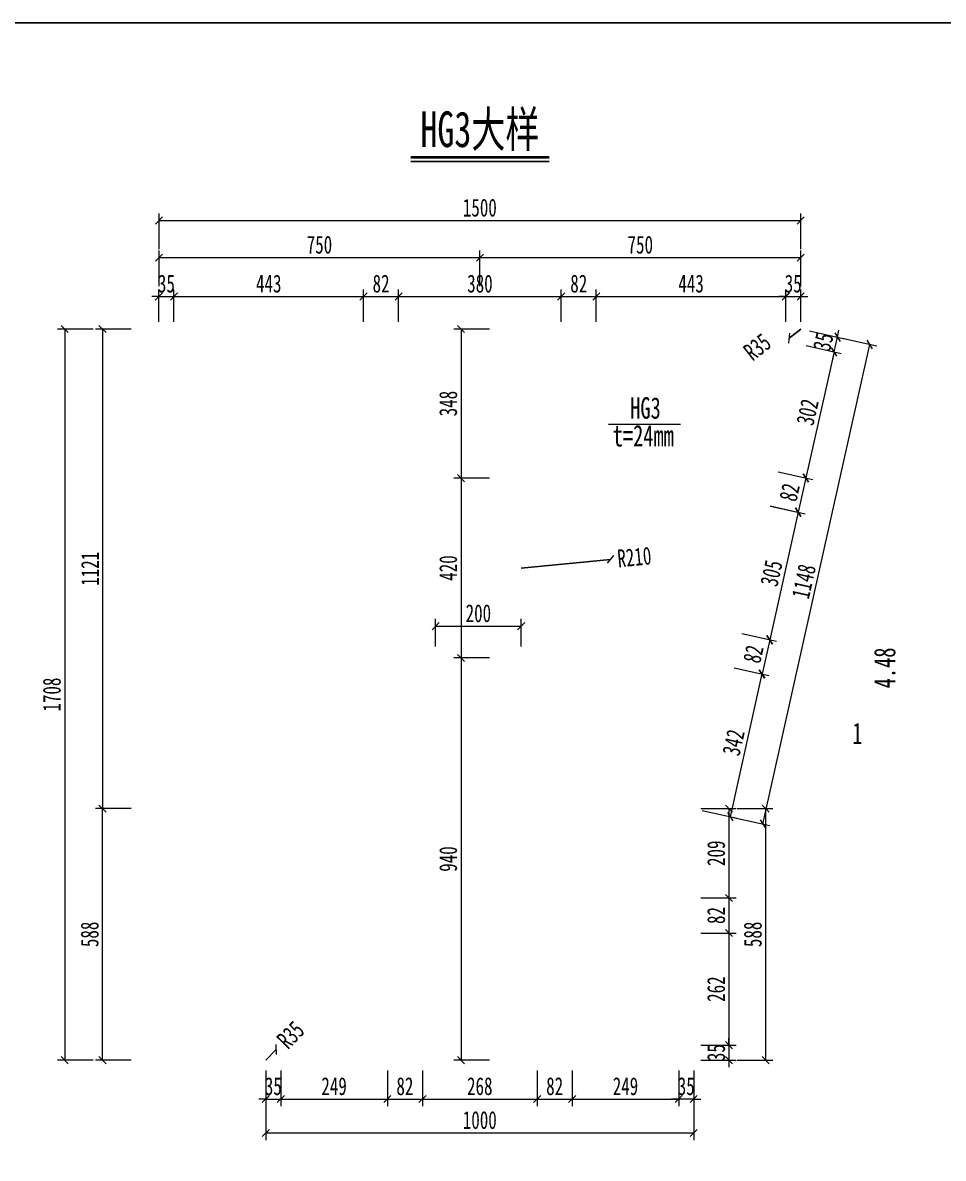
# Model space of a CAD drawing. Header units: millimetres. Extents: x -60009 to 63758, y -2164 to 95433.
# Drawn here: x 33703 to 35854, y 14854 to 17508 of the extents above; entities that cross this region are included whole.
import ezdxf
from ezdxf.enums import TextEntityAlignment as Align

# ---------------------------------------------------------------- set-up
doc = ezdxf.new("R2010")
doc.units = ezdxf.units.MM
doc.layers.get('Defpoints').update_dxf_attribs({"color": 8})
for name, color, linetype, lineweight in [('文字', 7, 'Continuous', 15), ('标注线及字体', 2, 'Continuous', 15), ('细实线', 4, 'Continuous', 15)]:
    doc.layers.add(name, color=color, linetype=linetype, lineweight=lineweight)
doc.styles.add('111', font='仿宋_GB2312.TTF', dxfattribs={"width": 0.7})
doc.styles.add('BM_Dim', font='仿宋_GB2312.TTF', dxfattribs={"width": 0.85})
doc.dimstyles.new('200', dxfattribs={"dimscale": 0, "dimtxt": 2.5, "dimasz": 1, "dimexe": 1, "dimexo": 1, "dimgap": 0.6, "dimtad": 1, "dimdec": 0, "dimdsep": 46, "dimtxsty": '111', "dimblk": 'OBLIQUE', "dimcen": 0, "dimclrd": 4, "dimclre": 4, "dimclrt": 4, "dimadec": 1, "dimazin": 2, "dimtfac": 1, "dimtdec": 0, "dimtix": 1, "dimtmove": 2, "dimatfit": 3, "dimfxl": 4, "dimfxlon": 1, "dimtolj": 1, "dimlwd": -1, "dimlwe": -1, "dimarcsym": 0})

# ---------------------------------------------------------------- blocks, each defined once
blk = doc.blocks.new('_Oblique')
at = {"color": 0, "linetype": 'ByBlock', "lineweight": -2}
blk.add_line((-0.5, -0.5), (0.5, 0.5), dxfattribs=at)
blk = doc.blocks.new('*D1644')
at = {"layer": 'Defpoints', "color": 0, "transparency": 16777216}
for p in [(35520.8, 17045.3), (34021.1, 16791.7), (35520.8, 16791.7)]:
    blk.add_point(p, dxfattribs=at)
at = {"layer": '细实线', "color": 4, "transparency": 16777216}
for p, q in [((34021.1, 16978.6), (34021.1, 17062)), ((35520.8, 16978.6), (35520.8, 17062)), ((34021.1, 17045.3), (35520.8, 17045.3))]:
    blk.add_line(p, q, dxfattribs=at)
at = {"layer": '细实线', "color": 4, "transparency": 16777216, "xscale": 16.66666666666666, "yscale": 16.66666666666666, "zscale": 16.66666666666666, "rotation": 180}
blk.add_blockref('_Oblique', (34021.1, 17045.3), dxfattribs=at)
at = {"layer": '细实线', "color": 4, "transparency": 16777216, "xscale": 16.66666666666666, "yscale": 16.66666666666666, "zscale": 16.66666666666666}
blk.add_blockref('_Oblique', (35520.8, 17045.3), dxfattribs=at)
at = {"layer": '细实线', "color": 4, "transparency": 16777216, "insert": (34770.9, 17075.1), "char_height": 41.67, "attachment_point": 5, "style": '111'}
blk.add_mtext('\\A1;1500', dxfattribs=at)
blk = doc.blocks.new('*D1645')
at = {"layer": 'Defpoints', "color": 0, "transparency": 16777216}
for p in [(34020.8, 16791.7), (33889.1, 15671.2), (34270.8, 15671.2)]:
    blk.add_point(p, dxfattribs=at)
at = {"layer": '细实线', "color": 4, "transparency": 16777216}
for p, q in [((33955.7, 16791.7), (33872.4, 16791.7)), ((33889.1, 16791.7), (33889.1, 15671.2)), ((33955.7, 15671.2), (33872.4, 15671.2))]:
    blk.add_line(p, q, dxfattribs=at)
at = {"layer": '细实线', "color": 4, "transparency": 16777216, "xscale": 16.66666666666666, "yscale": 16.66666666666666, "zscale": 16.66666666666666}
for p, rotation in [((33889.1, 16791.7), 90), ((33889.1, 15671.2), 270)]:
    blk.add_blockref('_Oblique', p, dxfattribs=dict(at, rotation=rotation))
at = {"layer": '细实线', "color": 4, "transparency": 16777216, "insert": (33859.7, 16231.5), "char_height": 41.67, "attachment_point": 5, "rotation": 90, "style": '111'}
blk.add_mtext('\\A1;1121', dxfattribs=at)
blk = doc.blocks.new('*D1646')
at = {"layer": 'Defpoints', "color": 0, "transparency": 16777216}
for p in [(34822, 16791.7), (34726.9, 16443.3), (34822, 16443.3)]:
    blk.add_point(p, dxfattribs=at)
at = {"layer": '细实线', "color": 4, "transparency": 16777216}
for p, q in [((34793.6, 16791.7), (34710.3, 16791.7)), ((34726.9, 16791.7), (34726.9, 16443.3)), ((34793.6, 16443.3), (34710.3, 16443.3))]:
    blk.add_line(p, q, dxfattribs=at)
at = {"layer": '细实线', "color": 4, "transparency": 16777216, "xscale": 16.66666666666666, "yscale": 16.66666666666666, "zscale": 16.66666666666666}
for p, rotation in [((34726.9, 16791.7), 90), ((34726.9, 16443.3), 270)]:
    blk.add_blockref('_Oblique', p, dxfattribs=dict(at, rotation=rotation))
at = {"layer": '细实线', "color": 4, "transparency": 16777216, "insert": (34697.1, 16617.5), "char_height": 41.67, "attachment_point": 5, "rotation": 90, "style": '111'}
blk.add_mtext('\\A1;348', dxfattribs=at)
blk = doc.blocks.new('*D1647')
at = {"layer": 'Defpoints', "color": 0, "transparency": 16777216}
for p in [(34822, 16443.3), (34726.9, 16023.3), (34822, 16023.3)]:
    blk.add_point(p, dxfattribs=at)
at = {"layer": '细实线', "color": 4, "transparency": 16777216}
for p, q in [((34793.6, 16443.3), (34710.3, 16443.3)), ((34726.9, 16443.3), (34726.9, 16023.3)), ((34793.6, 16023.3), (34710.3, 16023.3))]:
    blk.add_line(p, q, dxfattribs=at)
at = {"layer": '细实线', "color": 4, "transparency": 16777216, "xscale": 16.66666666666666, "yscale": 16.66666666666666, "zscale": 16.66666666666666}
for p, rotation in [((34726.9, 16443.3), 90), ((34726.9, 16023.3), 270)]:
    blk.add_blockref('_Oblique', p, dxfattribs=dict(at, rotation=rotation))
at = {"layer": '细实线', "color": 4, "transparency": 16777216, "insert": (34697.1, 16233.3), "char_height": 41.67, "attachment_point": 5, "rotation": 90, "style": '111'}
blk.add_mtext('\\A1;420', dxfattribs=at)
blk = doc.blocks.new('*D1648')
at = {"layer": 'Defpoints', "color": 0, "transparency": 16777216}
for p in [(34822, 16023.3), (34726.9, 15083.4), (34844.5, 15083.4)]:
    blk.add_point(p, dxfattribs=at)
at = {"layer": '细实线', "color": 4, "transparency": 16777216}
for p, q in [((34793.6, 16023.3), (34710.3, 16023.3)), ((34726.9, 16023.3), (34726.9, 15083.4)), ((34793.6, 15083.4), (34710.3, 15083.4))]:
    blk.add_line(p, q, dxfattribs=at)
at = {"layer": '细实线', "color": 4, "transparency": 16777216, "xscale": 16.66666666666666, "yscale": 16.66666666666666, "zscale": 16.66666666666666}
for p, rotation in [((34726.9, 16023.3), 90), ((34726.9, 15083.4), 270)]:
    blk.add_blockref('_Oblique', p, dxfattribs=dict(at, rotation=rotation))
at = {"layer": '细实线', "color": 4, "transparency": 16777216, "insert": (34697.1, 15553.3), "char_height": 41.67, "attachment_point": 5, "rotation": 90, "style": '111'}
blk.add_mtext('\\A1;940', dxfattribs=at)
blk = doc.blocks.new('*D1649')
at = {"layer": 'Defpoints', "color": 0, "transparency": 16777216}
for p in [(34771.1, 16958.7), (34021.1, 16791.7), (34771.1, 16491.7)]:
    blk.add_point(p, dxfattribs=at)
at = {"layer": '细实线', "color": 4, "transparency": 16777216}
for p, q in [((34021.1, 16892.1), (34021.1, 16975.4)), ((34021.1, 16958.7), (34771.1, 16958.7)), ((34771.1, 16892.1), (34771.1, 16975.4))]:
    blk.add_line(p, q, dxfattribs=at)
at = {"layer": '细实线', "color": 4, "transparency": 16777216, "xscale": 16.66666666666666, "yscale": 16.66666666666666, "zscale": 16.66666666666666, "rotation": 180}
blk.add_blockref('_Oblique', (34021.1, 16958.7), dxfattribs=at)
at = {"layer": '细实线', "color": 4, "transparency": 16777216, "xscale": 16.66666666666666, "yscale": 16.66666666666666, "zscale": 16.66666666666666}
blk.add_blockref('_Oblique', (34771.1, 16958.7), dxfattribs=at)
at = {"layer": '细实线', "color": 4, "transparency": 16777216, "insert": (34396.1, 16988.6), "char_height": 41.67, "attachment_point": 5, "style": '111'}
blk.add_mtext('\\A1;750', dxfattribs=at)
blk = doc.blocks.new('*D1650')
at = {"layer": 'Defpoints', "color": 0, "transparency": 16777216}
for p in [(35520.8, 16958.7), (35520.8, 16791.7), (34771.1, 16491.7)]:
    blk.add_point(p, dxfattribs=at)
at = {"layer": '细实线', "color": 4, "transparency": 16777216}
for p, q in [((34771.1, 16892.1), (34771.1, 16975.4)), ((34771.1, 16958.7), (35520.8, 16958.7)), ((35520.8, 16892.1), (35520.8, 16975.4))]:
    blk.add_line(p, q, dxfattribs=at)
at = {"layer": '细实线', "color": 4, "transparency": 16777216, "xscale": 16.66666666666666, "yscale": 16.66666666666666, "zscale": 16.66666666666666, "rotation": 180}
blk.add_blockref('_Oblique', (34771.1, 16958.7), dxfattribs=at)
at = {"layer": '细实线', "color": 4, "transparency": 16777216, "xscale": 16.66666666666666, "yscale": 16.66666666666666, "zscale": 16.66666666666666}
blk.add_blockref('_Oblique', (35520.8, 16958.7), dxfattribs=at)
at = {"layer": '细实线', "color": 4, "transparency": 16777216, "insert": (35145.9, 16988.6), "char_height": 41.67, "attachment_point": 5, "style": '111'}
blk.add_mtext('\\A1;750', dxfattribs=at)
blk = doc.blocks.new('*D1651')
at = {"layer": 'Defpoints', "color": 0, "transparency": 16777216}
for p in [(34270.8, 15083.4), (35270.8, 15083.4), (35270.8, 14913.4)]:
    blk.add_point(p, dxfattribs=at)
at = {"layer": '细实线', "color": 4, "transparency": 16777216}
for p, q in [((34270.8, 14980.1), (34270.8, 14896.7)), ((35270.8, 14980.1), (35270.8, 14896.7)), ((34270.8, 14913.4), (35270.8, 14913.4))]:
    blk.add_line(p, q, dxfattribs=at)
at = {"layer": '细实线', "color": 4, "transparency": 16777216, "xscale": 16.66666666666666, "yscale": 16.66666666666666, "zscale": 16.66666666666666, "rotation": 180}
blk.add_blockref('_Oblique', (34270.8, 14913.4), dxfattribs=at)
at = {"layer": '细实线', "color": 4, "transparency": 16777216, "xscale": 16.66666666666666, "yscale": 16.66666666666666, "zscale": 16.66666666666666}
blk.add_blockref('_Oblique', (35270.8, 14913.4), dxfattribs=at)
at = {"layer": '细实线', "color": 4, "transparency": 16777216, "insert": (34770.8, 14943.2), "char_height": 41.67, "attachment_point": 5, "style": '111'}
blk.add_mtext('\\A1;1000', dxfattribs=at)
blk = doc.blocks.new('*D1652')
at = {"layer": 'Defpoints', "color": 0, "transparency": 16777216}
for p in [(34867.5, 16097.6), (34667.5, 16033.3), (34867.5, 16033.3)]:
    blk.add_point(p, dxfattribs=at)
at = {"layer": '细实线', "color": 4, "transparency": 16777216}
for p, q in [((34667.5, 16049.9), (34667.5, 16114.2)), ((34867.5, 16049.9), (34867.5, 16114.2)), ((34667.5, 16097.6), (34867.5, 16097.6))]:
    blk.add_line(p, q, dxfattribs=at)
at = {"layer": '细实线', "color": 4, "transparency": 16777216, "xscale": 16.66666666666666, "yscale": 16.66666666666666, "zscale": 16.66666666666666, "rotation": 180}
blk.add_blockref('_Oblique', (34667.5, 16097.6), dxfattribs=at)
at = {"layer": '细实线', "color": 4, "transparency": 16777216, "xscale": 16.66666666666666, "yscale": 16.66666666666666, "zscale": 16.66666666666666}
blk.add_blockref('_Oblique', (34867.5, 16097.6), dxfattribs=at)
at = {"layer": '细实线', "color": 4, "transparency": 16777216, "insert": (34767.5, 16127.4), "char_height": 41.67, "attachment_point": 5, "style": '111'}
blk.add_mtext('\\A1;200', dxfattribs=at)
blk = doc.blocks.new('*D1653')
at = {"layer": 'Defpoints', "color": 0, "transparency": 16777216}
for p in [(34295.3, 15108.3), (34270.8, 15083.4)]:
    blk.add_point(p, dxfattribs=at)
at = {"layer": '细实线', "color": 4, "transparency": 16777216}
for p, q in [((34295.3, 15108.3), (34270.8, 15083.4)), ((34270.8, 15083.4), (34295.3, 15108.3))]:
    blk.add_line(p, q, dxfattribs=at)
at = {"layer": '细实线', "color": 4, "transparency": 16777216, "xscale": 16.66666666666666, "yscale": 16.66666666666666, "zscale": 16.66666666666666, "rotation": 45.42140549831426}
blk.add_blockref('_Oblique', (34295.3, 15108.3), dxfattribs=at)
at = {"layer": '细实线', "color": 4, "transparency": 16777216, "insert": (34328.8, 15142.3), "char_height": 41.67, "attachment_point": 5, "rotation": 45.4214, "style": '111'}
blk.add_mtext('\\A1;R35', dxfattribs=at)
blk = doc.blocks.new('*D1654')
at = {"layer": 'Defpoints', "color": 0, "transparency": 16777216}
for p in [(35493.6, 16770.1), (35521.1, 16791.7)]:
    blk.add_point(p, dxfattribs=at)
at = {"layer": '细实线', "color": 4, "transparency": 16777216}
for p, q in [((35493.6, 16770.1), (35521.1, 16791.7)), ((35521.1, 16791.7), (35493.6, 16770.1))]:
    blk.add_line(p, q, dxfattribs=at)
at = {"layer": '细实线', "color": 4, "transparency": 16777216, "xscale": 16.66666666666666, "yscale": 16.66666666666666, "zscale": 16.66666666666666, "rotation": 218.1573476169529}
blk.add_blockref('_Oblique', (35493.6, 16770.1), dxfattribs=at)
at = {"layer": '细实线', "color": 4, "transparency": 16777216, "insert": (35419.4, 16749.8), "char_height": 41.67, "attachment_point": 5, "rotation": 38.1573, "style": '111'}
blk.add_mtext('\\A1;R35', dxfattribs=at)
blk = doc.blocks.new('*D1655')
at = {"layer": 'Defpoints', "color": 0, "transparency": 16777216}
for p in [(35076.5, 16253.4), (34867.5, 16233.3)]:
    blk.add_point(p, dxfattribs=at)
at = {"layer": '细实线', "color": 4, "transparency": 16777216}
for p, q in [((35076.5, 16253.4), (34867.5, 16233.3)), ((34867.5, 16233.3), (35076.5, 16253.4))]:
    blk.add_line(p, q, dxfattribs=at)
at = {"layer": '细实线', "color": 4, "transparency": 16777216, "xscale": 16.66666666666666, "yscale": 16.66666666666666, "zscale": 16.66666666666666, "rotation": 5.507261274910653}
blk.add_blockref('_Oblique', (35076.5, 16253.4), dxfattribs=at)
at = {"layer": '细实线', "color": 4, "transparency": 16777216, "insert": (35132.1, 16258.8), "char_height": 41.67, "attachment_point": 5, "rotation": 5.5073, "style": '111'}
blk.add_mtext('\\A1;R210', dxfattribs=at)
blk = doc.blocks.new('*D1656')
at = {"layer": 'Defpoints', "color": 0}
for p in [(34056.1, 16867.9), (34020.8, 16791.7), (34056.1, 16791.7)]:
    blk.add_point(p, dxfattribs=at)
at = {"layer": '细实线', "color": 4}
for p, q in [((34020.8, 16808.4), (34020.8, 16884.5)), ((34056.1, 16808.4), (34056.1, 16884.5)), ((34020.8, 16867.9), (34004.1, 16867.9)), ((34020.8, 16867.9), (34056.1, 16867.9)), ((34056.1, 16867.9), (34072.7, 16867.9))]:
    blk.add_line(p, q, dxfattribs=at)
at = {"layer": '细实线', "color": 4, "xscale": 16.66666666666666, "yscale": 16.66666666666666, "zscale": 16.66666666666666}
blk.add_blockref('_Oblique', (34020.8, 16867.9), dxfattribs=at)
at = {"layer": '细实线', "color": 4, "xscale": 16.66666666666666, "yscale": 16.66666666666666, "zscale": 16.66666666666666, "rotation": 180}
blk.add_blockref('_Oblique', (34056.1, 16867.9), dxfattribs=at)
at = {"layer": '细实线', "color": 4, "insert": (34038.4, 16897.7), "char_height": 41.67, "attachment_point": 5, "style": '111'}
blk.add_mtext('\\A1;35', dxfattribs=at)
blk = doc.blocks.new('*D1657')
at = {"layer": 'Defpoints', "color": 0}
for p in [(34499.1, 16867.9), (34056.1, 16791.7), (34499.1, 16791.7)]:
    blk.add_point(p, dxfattribs=at)
at = {"layer": '细实线', "color": 4}
for p, q in [((34056.1, 16808.4), (34056.1, 16884.5)), ((34499.1, 16808.4), (34499.1, 16884.5)), ((34056.1, 16867.9), (34499.1, 16867.9))]:
    blk.add_line(p, q, dxfattribs=at)
at = {"layer": '细实线', "color": 4, "xscale": 16.66666666666666, "yscale": 16.66666666666666, "zscale": 16.66666666666666, "rotation": 180}
blk.add_blockref('_Oblique', (34056.1, 16867.9), dxfattribs=at)
at = {"layer": '细实线', "color": 4, "xscale": 16.66666666666666, "yscale": 16.66666666666666, "zscale": 16.66666666666666}
blk.add_blockref('_Oblique', (34499.1, 16867.9), dxfattribs=at)
at = {"layer": '细实线', "color": 4, "insert": (34277.6, 16897.7), "char_height": 41.67, "attachment_point": 5, "style": '111'}
blk.add_mtext('\\A1;443', dxfattribs=at)
blk = doc.blocks.new('*D1658')
at = {"layer": 'Defpoints', "color": 0}
for p in [(34581.1, 16867.9), (34499.1, 16791.7), (34581.1, 16791.7)]:
    blk.add_point(p, dxfattribs=at)
at = {"layer": '细实线', "color": 4}
for p, q in [((34499.1, 16808.4), (34499.1, 16884.5)), ((34581.1, 16808.4), (34581.1, 16884.5)), ((34499.1, 16867.9), (34581.1, 16867.9))]:
    blk.add_line(p, q, dxfattribs=at)
at = {"layer": '细实线', "color": 4, "xscale": 16.66666666666666, "yscale": 16.66666666666666, "zscale": 16.66666666666666, "rotation": 180}
blk.add_blockref('_Oblique', (34499.1, 16867.9), dxfattribs=at)
at = {"layer": '细实线', "color": 4, "xscale": 16.66666666666666, "yscale": 16.66666666666666, "zscale": 16.66666666666666}
blk.add_blockref('_Oblique', (34581.1, 16867.9), dxfattribs=at)
at = {"layer": '细实线', "color": 4, "insert": (34540.1, 16897.7), "char_height": 41.67, "attachment_point": 5, "style": '111'}
blk.add_mtext('\\A1;82', dxfattribs=at)
blk = doc.blocks.new('*D1659')
at = {"layer": 'Defpoints', "color": 0}
for p in [(34961.1, 16867.9), (34581.1, 16791.7), (34961.1, 16791.7)]:
    blk.add_point(p, dxfattribs=at)
at = {"layer": '细实线', "color": 4}
for p, q in [((34581.1, 16808.4), (34581.1, 16884.5)), ((34961.1, 16808.4), (34961.1, 16884.5)), ((34581.1, 16867.9), (34961.1, 16867.9))]:
    blk.add_line(p, q, dxfattribs=at)
at = {"layer": '细实线', "color": 4, "xscale": 16.66666666666666, "yscale": 16.66666666666666, "zscale": 16.66666666666666, "rotation": 180}
blk.add_blockref('_Oblique', (34581.1, 16867.9), dxfattribs=at)
at = {"layer": '细实线', "color": 4, "xscale": 16.66666666666666, "yscale": 16.66666666666666, "zscale": 16.66666666666666}
blk.add_blockref('_Oblique', (34961.1, 16867.9), dxfattribs=at)
at = {"layer": '细实线', "color": 4, "insert": (34771.1, 16897.7), "char_height": 41.67, "attachment_point": 5, "style": '111'}
blk.add_mtext('\\A1;380', dxfattribs=at)
blk = doc.blocks.new('*D1660')
at = {"layer": 'Defpoints', "color": 0}
for p in [(35043.1, 16867.9), (34961.1, 16791.7), (35043.1, 16791.7)]:
    blk.add_point(p, dxfattribs=at)
at = {"layer": '细实线', "color": 4}
for p, q in [((34961.1, 16808.4), (34961.1, 16884.5)), ((35043.1, 16808.4), (35043.1, 16884.5)), ((34961.1, 16867.9), (35043.1, 16867.9))]:
    blk.add_line(p, q, dxfattribs=at)
at = {"layer": '细实线', "color": 4, "xscale": 16.66666666666666, "yscale": 16.66666666666666, "zscale": 16.66666666666666, "rotation": 180}
blk.add_blockref('_Oblique', (34961.1, 16867.9), dxfattribs=at)
at = {"layer": '细实线', "color": 4, "xscale": 16.66666666666666, "yscale": 16.66666666666666, "zscale": 16.66666666666666}
blk.add_blockref('_Oblique', (35043.1, 16867.9), dxfattribs=at)
at = {"layer": '细实线', "color": 4, "insert": (35002.1, 16897.7), "char_height": 41.67, "attachment_point": 5, "style": '111'}
blk.add_mtext('\\A1;82', dxfattribs=at)
blk = doc.blocks.new('*D1661')
at = {"layer": 'Defpoints', "color": 0}
for p in [(35486.1, 16867.9), (35043.1, 16791.7), (35486.1, 16791.7)]:
    blk.add_point(p, dxfattribs=at)
at = {"layer": '细实线', "color": 4}
for p, q in [((35043.1, 16808.4), (35043.1, 16884.5)), ((35486.1, 16808.4), (35486.1, 16884.5)), ((35043.1, 16867.9), (35486.1, 16867.9))]:
    blk.add_line(p, q, dxfattribs=at)
at = {"layer": '细实线', "color": 4, "xscale": 16.66666666666666, "yscale": 16.66666666666666, "zscale": 16.66666666666666, "rotation": 180}
blk.add_blockref('_Oblique', (35043.1, 16867.9), dxfattribs=at)
at = {"layer": '细实线', "color": 4, "xscale": 16.66666666666666, "yscale": 16.66666666666666, "zscale": 16.66666666666666}
blk.add_blockref('_Oblique', (35486.1, 16867.9), dxfattribs=at)
at = {"layer": '细实线', "color": 4, "insert": (35264.6, 16897.7), "char_height": 41.67, "attachment_point": 5, "style": '111'}
blk.add_mtext('\\A1;443', dxfattribs=at)
blk = doc.blocks.new('*D1662')
at = {"layer": 'Defpoints', "color": 0, "transparency": 16777216}
for p in [(35520.8, 16867.9), (35485.8, 16791.7), (35520.8, 16791.7)]:
    blk.add_point(p, dxfattribs=at)
at = {"layer": '细实线', "color": 4, "transparency": 16777216}
for p, q in [((35485.8, 16808.4), (35485.8, 16884.5)), ((35520.8, 16808.4), (35520.8, 16884.5)), ((35485.8, 16867.9), (35469.1, 16867.9)), ((35485.8, 16867.9), (35520.8, 16867.9)), ((35520.8, 16867.9), (35537.4, 16867.9))]:
    blk.add_line(p, q, dxfattribs=at)
at = {"layer": '细实线', "color": 4, "transparency": 16777216, "xscale": 16.66666666666666, "yscale": 16.66666666666666, "zscale": 16.66666666666666}
blk.add_blockref('_Oblique', (35485.8, 16867.9), dxfattribs=at)
at = {"layer": '细实线', "color": 4, "transparency": 16777216, "xscale": 16.66666666666666, "yscale": 16.66666666666666, "zscale": 16.66666666666666, "rotation": 180}
blk.add_blockref('_Oblique', (35520.8, 16867.9), dxfattribs=at)
at = {"layer": '细实线', "color": 4, "transparency": 16777216, "insert": (35503.3, 16897.7), "char_height": 41.67, "attachment_point": 5, "style": '111'}
blk.add_mtext('\\A1;35', dxfattribs=at)
blk = doc.blocks.new('*D1663')
at = {"layer": 'Defpoints', "color": 0, "transparency": 16777216}
for p in [(34270.8, 15083.4), (34305.8, 15083.4), (34305.8, 14992.5)]:
    blk.add_point(p, dxfattribs=at)
at = {"layer": '细实线', "color": 4, "transparency": 16777216}
for p, q in [((34270.8, 15059.1), (34270.8, 14975.8)), ((34305.8, 15059.1), (34305.8, 14975.8)), ((34270.8, 14992.5), (34254.1, 14992.5)), ((34270.8, 14992.5), (34305.8, 14992.5)), ((34305.8, 14992.5), (34322.4, 14992.5))]:
    blk.add_line(p, q, dxfattribs=at)
at = {"layer": '细实线', "color": 4, "transparency": 16777216, "xscale": 16.66666666666666, "yscale": 16.66666666666666, "zscale": 16.66666666666666}
blk.add_blockref('_Oblique', (34270.8, 14992.5), dxfattribs=at)
at = {"layer": '细实线', "color": 4, "transparency": 16777216, "xscale": 16.66666666666666, "yscale": 16.66666666666666, "zscale": 16.66666666666666, "rotation": 180}
blk.add_blockref('_Oblique', (34305.8, 14992.5), dxfattribs=at)
at = {"layer": '细实线', "color": 4, "transparency": 16777216, "insert": (34288.3, 15022.3), "char_height": 41.67, "attachment_point": 5, "style": '111'}
blk.add_mtext('\\A1;35', dxfattribs=at)
blk = doc.blocks.new('*D1664')
at = {"layer": 'Defpoints', "color": 0, "transparency": 16777216}
for p in [(34305.8, 15083.4), (34554.8, 15083.4), (34554.8, 14992.5)]:
    blk.add_point(p, dxfattribs=at)
at = {"layer": '细实线', "color": 4, "transparency": 16777216}
for p, q in [((34305.8, 15059.1), (34305.8, 14975.8)), ((34554.8, 15059.1), (34554.8, 14975.8)), ((34305.8, 14992.5), (34554.8, 14992.5))]:
    blk.add_line(p, q, dxfattribs=at)
at = {"layer": '细实线', "color": 4, "transparency": 16777216, "xscale": 16.66666666666666, "yscale": 16.66666666666666, "zscale": 16.66666666666666, "rotation": 180}
blk.add_blockref('_Oblique', (34305.8, 14992.5), dxfattribs=at)
at = {"layer": '细实线', "color": 4, "transparency": 16777216, "xscale": 16.66666666666666, "yscale": 16.66666666666666, "zscale": 16.66666666666666}
blk.add_blockref('_Oblique', (34554.8, 14992.5), dxfattribs=at)
at = {"layer": '细实线', "color": 4, "transparency": 16777216, "insert": (34430.3, 15022.3), "char_height": 41.67, "attachment_point": 5, "style": '111'}
blk.add_mtext('\\A1;249', dxfattribs=at)
blk = doc.blocks.new('*D1665')
at = {"layer": 'Defpoints', "color": 0, "transparency": 16777216}
for p in [(34554.8, 15083.4), (34636.8, 15083.4), (34636.8, 14992.5)]:
    blk.add_point(p, dxfattribs=at)
at = {"layer": '细实线', "color": 4, "transparency": 16777216}
for p, q in [((34554.8, 15059.1), (34554.8, 14975.8)), ((34636.8, 15059.1), (34636.8, 14975.8)), ((34554.8, 14992.5), (34636.8, 14992.5))]:
    blk.add_line(p, q, dxfattribs=at)
at = {"layer": '细实线', "color": 4, "transparency": 16777216, "xscale": 16.66666666666666, "yscale": 16.66666666666666, "zscale": 16.66666666666666, "rotation": 180}
blk.add_blockref('_Oblique', (34554.8, 14992.5), dxfattribs=at)
at = {"layer": '细实线', "color": 4, "transparency": 16777216, "xscale": 16.66666666666666, "yscale": 16.66666666666666, "zscale": 16.66666666666666}
blk.add_blockref('_Oblique', (34636.8, 14992.5), dxfattribs=at)
at = {"layer": '细实线', "color": 4, "transparency": 16777216, "insert": (34595.8, 15022.3), "char_height": 41.67, "attachment_point": 5, "style": '111'}
blk.add_mtext('\\A1;82', dxfattribs=at)
blk = doc.blocks.new('*D1666')
at = {"layer": 'Defpoints', "color": 0, "transparency": 16777216}
for p in [(34904.8, 15083.4), (34986.8, 15083.4), (34986.8, 14992.5)]:
    blk.add_point(p, dxfattribs=at)
at = {"layer": '细实线', "color": 4, "transparency": 16777216}
for p, q in [((34904.8, 15059.1), (34904.8, 14975.8)), ((34986.8, 15059.1), (34986.8, 14975.8)), ((34904.8, 14992.5), (34986.8, 14992.5))]:
    blk.add_line(p, q, dxfattribs=at)
at = {"layer": '细实线', "color": 4, "transparency": 16777216, "xscale": 16.66666666666666, "yscale": 16.66666666666666, "zscale": 16.66666666666666, "rotation": 180}
blk.add_blockref('_Oblique', (34904.8, 14992.5), dxfattribs=at)
at = {"layer": '细实线', "color": 4, "transparency": 16777216, "xscale": 16.66666666666666, "yscale": 16.66666666666666, "zscale": 16.66666666666666}
blk.add_blockref('_Oblique', (34986.8, 14992.5), dxfattribs=at)
at = {"layer": '细实线', "color": 4, "transparency": 16777216, "insert": (34945.8, 15022.3), "char_height": 41.67, "attachment_point": 5, "style": '111'}
blk.add_mtext('\\A1;82', dxfattribs=at)
blk = doc.blocks.new('*D1667')
at = {"layer": 'Defpoints', "color": 0, "transparency": 16777216}
for p in [(34636.8, 15083.4), (34904.8, 15083.4), (34904.8, 14992.5)]:
    blk.add_point(p, dxfattribs=at)
at = {"layer": '细实线', "color": 4, "transparency": 16777216}
for p, q in [((34636.8, 15059.1), (34636.8, 14975.8)), ((34904.8, 15059.1), (34904.8, 14975.8)), ((34636.8, 14992.5), (34904.8, 14992.5))]:
    blk.add_line(p, q, dxfattribs=at)
at = {"layer": '细实线', "color": 4, "transparency": 16777216, "xscale": 16.66666666666666, "yscale": 16.66666666666666, "zscale": 16.66666666666666, "rotation": 180}
blk.add_blockref('_Oblique', (34636.8, 14992.5), dxfattribs=at)
at = {"layer": '细实线', "color": 4, "transparency": 16777216, "xscale": 16.66666666666666, "yscale": 16.66666666666666, "zscale": 16.66666666666666}
blk.add_blockref('_Oblique', (34904.8, 14992.5), dxfattribs=at)
at = {"layer": '细实线', "color": 4, "transparency": 16777216, "insert": (34770.8, 15022.3), "char_height": 41.67, "attachment_point": 5, "style": '111'}
blk.add_mtext('\\A1;268', dxfattribs=at)
blk = doc.blocks.new('*D1668')
at = {"layer": 'Defpoints', "color": 0, "transparency": 16777216}
for p in [(34986.8, 15083.4), (35235.8, 15083.4), (35235.8, 14992.5)]:
    blk.add_point(p, dxfattribs=at)
at = {"layer": '细实线', "color": 4, "transparency": 16777216}
for p, q in [((34986.8, 15059.1), (34986.8, 14975.8)), ((35235.8, 15059.1), (35235.8, 14975.8)), ((34986.8, 14992.5), (35235.8, 14992.5))]:
    blk.add_line(p, q, dxfattribs=at)
at = {"layer": '细实线', "color": 4, "transparency": 16777216, "xscale": 16.66666666666666, "yscale": 16.66666666666666, "zscale": 16.66666666666666, "rotation": 180}
blk.add_blockref('_Oblique', (34986.8, 14992.5), dxfattribs=at)
at = {"layer": '细实线', "color": 4, "transparency": 16777216, "xscale": 16.66666666666666, "yscale": 16.66666666666666, "zscale": 16.66666666666666}
blk.add_blockref('_Oblique', (35235.8, 14992.5), dxfattribs=at)
at = {"layer": '细实线', "color": 4, "transparency": 16777216, "insert": (35111.3, 15022.3), "char_height": 41.67, "attachment_point": 5, "style": '111'}
blk.add_mtext('\\A1;249', dxfattribs=at)
blk = doc.blocks.new('*D1669')
at = {"layer": 'Defpoints', "color": 0, "transparency": 16777216}
for p in [(35235.8, 15083.4), (35270.8, 15083.4), (35235.8, 14992.5)]:
    blk.add_point(p, dxfattribs=at)
at = {"layer": '细实线', "color": 4, "transparency": 16777216}
for p, q in [((35235.8, 15059.1), (35235.8, 14975.8)), ((35270.8, 15059.1), (35270.8, 14975.8)), ((35235.8, 14992.5), (35219.1, 14992.5)), ((35270.8, 14992.5), (35235.8, 14992.5)), ((35270.8, 14992.5), (35287.4, 14992.5))]:
    blk.add_line(p, q, dxfattribs=at)
at = {"layer": '细实线', "color": 4, "transparency": 16777216, "xscale": 16.66666666666666, "yscale": 16.66666666666666, "zscale": 16.66666666666666}
blk.add_blockref('_Oblique', (35235.8, 14992.5), dxfattribs=at)
at = {"layer": '细实线', "color": 4, "transparency": 16777216, "xscale": 16.66666666666666, "yscale": 16.66666666666666, "zscale": 16.66666666666666, "rotation": 180}
blk.add_blockref('_Oblique', (35270.8, 14992.5), dxfattribs=at)
at = {"layer": '细实线', "color": 4, "transparency": 16777216, "insert": (35253.3, 15022.3), "char_height": 41.67, "attachment_point": 5, "style": '111'}
blk.add_mtext('\\A1;35', dxfattribs=at)
blk = doc.blocks.new('*D1670')
at = {"layer": 'Defpoints', "color": 0, "transparency": 16777216}
for p in [(33889.1, 15671.2), (34270.8, 15671.2), (34270.8, 15083.4)]:
    blk.add_point(p, dxfattribs=at)
at = {"layer": '细实线', "color": 4, "transparency": 16777216}
for p, q in [((33955.7, 15671.2), (33872.4, 15671.2)), ((33889.1, 15083.4), (33889.1, 15671.2)), ((33955.7, 15083.4), (33872.4, 15083.4))]:
    blk.add_line(p, q, dxfattribs=at)
at = {"layer": '细实线', "color": 4, "transparency": 16777216, "xscale": 16.66666666666666, "yscale": 16.66666666666666, "zscale": 16.66666666666666}
for p, rotation in [((33889.1, 15671.2), 90), ((33889.1, 15083.4), 270)]:
    blk.add_blockref('_Oblique', p, dxfattribs=dict(at, rotation=rotation))
at = {"layer": '细实线', "color": 4, "transparency": 16777216, "insert": (33859.2, 15377.3), "char_height": 41.67, "attachment_point": 5, "rotation": 90, "style": '111'}
blk.add_mtext('\\A1;588', dxfattribs=at)
blk = doc.blocks.new('*D1671')
at = {"layer": 'Defpoints', "color": 0, "transparency": 16777216}
for p in [(34021.1, 16791.7), (33800.7, 15083.4), (34270.8, 15083.4)]:
    blk.add_point(p, dxfattribs=at)
at = {"layer": '细实线', "color": 4, "transparency": 16777216}
for p, q in [((33867.3, 16791.7), (33784, 16791.7)), ((33800.7, 16791.7), (33800.7, 15083.4)), ((33867.3, 15083.4), (33784, 15083.4))]:
    blk.add_line(p, q, dxfattribs=at)
at = {"layer": '细实线', "color": 4, "transparency": 16777216, "xscale": 16.66666666666666, "yscale": 16.66666666666666, "zscale": 16.66666666666666}
for p, rotation in [((33800.7, 16791.7), 90), ((33800.7, 15083.4), 270)]:
    blk.add_blockref('_Oblique', p, dxfattribs=dict(at, rotation=rotation))
at = {"layer": '细实线', "color": 4, "transparency": 16777216, "insert": (33770.8, 15937.6), "char_height": 41.67, "attachment_point": 5, "rotation": 90, "style": '111'}
blk.add_mtext('\\A1;1708', dxfattribs=at)
blk = doc.blocks.new('*D1672')
at = {"layer": 'Defpoints', "color": 0, "transparency": 16777216}
for p in [(35513.4, 16757.6), (35447.4, 16462.8), (35532.9, 16443.7)]:
    blk.add_point(p, dxfattribs=at)
at = {"layer": '细实线', "color": 4, "transparency": 16777216}
for p, q in [((35533.9, 16753), (35615.2, 16734.8)), ((35599, 16738.4), (35532.9, 16443.7)), ((35467.9, 16458.2), (35549.2, 16440))]:
    blk.add_line(p, q, dxfattribs=at)
at = {"layer": '细实线', "color": 4, "transparency": 16777216, "xscale": 16.66666666666666, "yscale": 16.66666666666666, "zscale": 16.66666666666666}
for p, rotation in [((35599, 16738.4), 77.37194246128752), ((35532.9, 16443.7), 257.3719424612875)]:
    blk.add_blockref('_Oblique', p, dxfattribs=dict(at, rotation=rotation))
at = {"layer": '细实线', "color": 4, "transparency": 16777216, "insert": (35536.8, 16597.6), "char_height": 41.67, "attachment_point": 5, "rotation": 77.3719, "style": '111'}
blk.add_mtext('\\A1;302', dxfattribs=at)
blk = doc.blocks.new('*D1673')
at = {"layer": 'Defpoints', "color": 0, "transparency": 16777216}
for p in [(35521.1, 16791.7), (35606.6, 16772.6), (35513.4, 16757.6)]:
    blk.add_point(p, dxfattribs=at)
at = {"layer": '细实线', "color": 4, "transparency": 16777216}
for p, q in [((35541.5, 16787.2), (35622.8, 16769)), ((35598.9, 16738.5), (35606.6, 16772.6)), ((35606.6, 16772.6), (35610.2, 16788.9)), ((35533.9, 16753), (35615.2, 16734.8)), ((35598.9, 16738.5), (35595.3, 16722.2))]:
    blk.add_line(p, q, dxfattribs=at)
at = {"layer": '细实线', "color": 4, "transparency": 16777216, "xscale": 16.66666666666666, "yscale": 16.66666666666666, "zscale": 16.66666666666666}
for p, rotation in [((35606.6, 16772.6), 257.3840485689758), ((35598.9, 16738.5), 77.38404856897579)]:
    blk.add_blockref('_Oblique', p, dxfattribs=dict(at, rotation=rotation))
at = {"layer": '细实线', "color": 4, "transparency": 16777216, "insert": (35573.6, 16762.1), "char_height": 41.67, "attachment_point": 5, "rotation": 77.384, "style": '111'}
blk.add_mtext('\\A1;35', dxfattribs=at)
blk = doc.blocks.new('*D1674')
at = {"layer": 'Defpoints', "color": 0, "transparency": 16777216}
for p in [(35447.4, 16462.8), (35429.5, 16382.8), (35515, 16363.7)]:
    blk.add_point(p, dxfattribs=at)
at = {"layer": '细实线', "color": 4, "transparency": 16777216}
for p, q in [((35467.8, 16458.3), (35549.2, 16440.1)), ((35532.9, 16443.7), (35515, 16363.7)), ((35450, 16378.2), (35531.3, 16360.1))]:
    blk.add_line(p, q, dxfattribs=at)
at = {"layer": '细实线', "color": 4, "transparency": 16777216, "xscale": 16.66666666666666, "yscale": 16.66666666666666, "zscale": 16.66666666666666}
for p, rotation in [((35532.9, 16443.7), 77.42251270509618), ((35515, 16363.7), 257.4225127050962)]:
    blk.add_blockref('_Oblique', p, dxfattribs=dict(at, rotation=rotation))
at = {"layer": '细实线', "color": 4, "transparency": 16777216, "insert": (35494.9, 16410.2), "char_height": 41.67, "attachment_point": 5, "rotation": 77.4225, "style": '111'}
blk.add_mtext('\\A1;82', dxfattribs=at)
blk = doc.blocks.new('*D1675')
at = {"layer": 'Defpoints', "color": 0, "transparency": 16777216}
for p in [(35429.5, 16382.8), (35363, 16084.7), (35448.3, 16065.7)]:
    blk.add_point(p, dxfattribs=at)
at = {"layer": '细实线', "color": 4, "transparency": 16777216}
for p, q in [((35449.8, 16378.3), (35531.1, 16360.1)), ((35514.8, 16363.8), (35448.3, 16065.7)), ((35383.3, 16080.2), (35464.6, 16062.1))]:
    blk.add_line(p, q, dxfattribs=at)
at = {"layer": '细实线', "color": 4, "transparency": 16777216, "xscale": 16.66666666666666, "yscale": 16.66666666666666, "zscale": 16.66666666666666}
for p, rotation in [((35514.8, 16363.8), 77.42251270691308), ((35448.3, 16065.7), 257.422512706913)]:
    blk.add_blockref('_Oblique', p, dxfattribs=dict(at, rotation=rotation))
at = {"layer": '细实线', "color": 4, "transparency": 16777216, "insert": (35452.5, 16221.2), "char_height": 41.67, "attachment_point": 5, "rotation": 77.4225, "style": '111'}
blk.add_mtext('\\A1;305', dxfattribs=at)
blk = doc.blocks.new('*D1676')
at = {"layer": 'Defpoints', "color": 0, "transparency": 16777216}
for p in [(35363, 16084.7), (35345.2, 16004.7), (35430.4, 15985.7)]:
    blk.add_point(p, dxfattribs=at)
at = {"layer": '细实线', "color": 4, "transparency": 16777216}
for p, q in [((35383.2, 16080.2), (35464.5, 16062.1)), ((35448.3, 16065.7), (35430.4, 15985.7)), ((35365.4, 16000.2), (35446.7, 15982.1))]:
    blk.add_line(p, q, dxfattribs=at)
at = {"layer": '细实线', "color": 4, "transparency": 16777216, "xscale": 16.66666666666666, "yscale": 16.66666666666666, "zscale": 16.66666666666666}
for p, rotation in [((35448.3, 16065.7), 77.4225127050959), ((35430.4, 15985.7), 257.4225127050959)]:
    blk.add_blockref('_Oblique', p, dxfattribs=dict(at, rotation=rotation))
at = {"layer": '细实线', "color": 4, "transparency": 16777216, "insert": (35410.2, 16032.2), "char_height": 41.67, "attachment_point": 5, "rotation": 77.4225, "style": '111'}
blk.add_mtext('\\A1;82', dxfattribs=at)
blk = doc.blocks.new('*D1677')
at = {"layer": 'Defpoints', "color": 0, "transparency": 16777216}
for p in [(35345.2, 16004.7), (35270.8, 15671.2), (35355.8, 15652.2)]:
    blk.add_point(p, dxfattribs=at)
at = {"layer": '细实线', "color": 4, "transparency": 16777216}
for p, q in [((35365.1, 16000.3), (35446.5, 15982.1)), ((35430.2, 15985.7), (35355.8, 15652.2)), ((35290.7, 15666.7), (35372.1, 15648.6))]:
    blk.add_line(p, q, dxfattribs=at)
at = {"layer": '细实线', "color": 4, "transparency": 16777216, "xscale": 16.66666666666666, "yscale": 16.66666666666666, "zscale": 16.66666666666666}
for p, rotation in [((35430.2, 15985.7), 77.4225127065288), ((35355.8, 15652.2), 257.4225127065288)]:
    blk.add_blockref('_Oblique', p, dxfattribs=dict(at, rotation=rotation))
at = {"layer": '细实线', "color": 4, "transparency": 16777216, "insert": (35363.9, 15825.5), "char_height": 41.67, "attachment_point": 5, "rotation": 77.4225, "style": '111'}
blk.add_mtext('\\A1;342', dxfattribs=at)
blk = doc.blocks.new('*D1678')
at = {"layer": 'Defpoints', "color": 0, "transparency": 16777216}
for p in [(35270.8, 15671.2), (35270.8, 15462.4), (35353.1, 15462.4)]:
    blk.add_point(p, dxfattribs=at)
at = {"layer": '细实线', "color": 4, "transparency": 16777216}
for p, q in [((35287.4, 15671.2), (35369.8, 15671.2)), ((35353.1, 15671.2), (35353.1, 15462.4)), ((35287.4, 15462.4), (35369.8, 15462.4))]:
    blk.add_line(p, q, dxfattribs=at)
at = {"layer": '细实线', "color": 4, "transparency": 16777216, "xscale": 16.66666666666666, "yscale": 16.66666666666666, "zscale": 16.66666666666666}
for p, rotation in [((35353.1, 15671.2), 90), ((35353.1, 15462.4), 270)]:
    blk.add_blockref('_Oblique', p, dxfattribs=dict(at, rotation=rotation))
at = {"layer": '细实线', "color": 4, "transparency": 16777216, "insert": (35323.3, 15566.8), "char_height": 41.67, "attachment_point": 5, "rotation": 90, "style": '111'}
blk.add_mtext('\\A1;209', dxfattribs=at)
blk = doc.blocks.new('*D1679')
at = {"layer": 'Defpoints', "color": 0, "transparency": 16777216}
for p in [(35270.8, 15462.4), (35270.8, 15380.4), (35353.1, 15380.4)]:
    blk.add_point(p, dxfattribs=at)
at = {"layer": '细实线', "color": 4, "transparency": 16777216}
for p, q in [((35287.4, 15462.4), (35369.8, 15462.4)), ((35353.1, 15462.4), (35353.1, 15380.4)), ((35287.4, 15380.4), (35369.8, 15380.4))]:
    blk.add_line(p, q, dxfattribs=at)
at = {"layer": '细实线', "color": 4, "transparency": 16777216, "xscale": 16.66666666666666, "yscale": 16.66666666666666, "zscale": 16.66666666666666}
for p, rotation in [((35353.1, 15462.4), 90), ((35353.1, 15380.4), 270)]:
    blk.add_blockref('_Oblique', p, dxfattribs=dict(at, rotation=rotation))
at = {"layer": '细实线', "color": 4, "transparency": 16777216, "insert": (35323.3, 15421.4), "char_height": 41.67, "attachment_point": 5, "rotation": 90, "style": '111'}
blk.add_mtext('\\A1;82', dxfattribs=at)
blk = doc.blocks.new('*D1680')
at = {"layer": 'Defpoints', "color": 0, "transparency": 16777216}
for p in [(35270.8, 15380.4), (35270.8, 15118.4), (35353.1, 15118.4)]:
    blk.add_point(p, dxfattribs=at)
at = {"layer": '细实线', "color": 4, "transparency": 16777216}
for p, q in [((35287.4, 15380.4), (35369.8, 15380.4)), ((35353.1, 15380.4), (35353.1, 15118.4)), ((35287.4, 15118.4), (35369.8, 15118.4))]:
    blk.add_line(p, q, dxfattribs=at)
at = {"layer": '细实线', "color": 4, "transparency": 16777216, "xscale": 16.66666666666666, "yscale": 16.66666666666666, "zscale": 16.66666666666666}
for p, rotation in [((35353.1, 15380.4), 90), ((35353.1, 15118.4), 270)]:
    blk.add_blockref('_Oblique', p, dxfattribs=dict(at, rotation=rotation))
at = {"layer": '细实线', "color": 4, "transparency": 16777216, "insert": (35323.3, 15249.4), "char_height": 41.67, "attachment_point": 5, "rotation": 90, "style": '111'}
blk.add_mtext('\\A1;262', dxfattribs=at)
blk = doc.blocks.new('*D1681')
at = {"layer": 'Defpoints', "color": 0, "transparency": 16777216}
for p in [(35270.8, 15118.4), (35270.8, 15083.4), (35353.1, 15083.4)]:
    blk.add_point(p, dxfattribs=at)
at = {"layer": '细实线', "color": 4, "transparency": 16777216}
for p, q in [((35353.1, 15118.4), (35353.1, 15135)), ((35287.4, 15118.4), (35369.8, 15118.4)), ((35353.1, 15118.4), (35353.1, 15083.4)), ((35287.4, 15083.4), (35369.8, 15083.4)), ((35353.1, 15083.4), (35353.1, 15066.7))]:
    blk.add_line(p, q, dxfattribs=at)
at = {"layer": '细实线', "color": 4, "transparency": 16777216, "xscale": 16.66666666666666, "yscale": 16.66666666666666, "zscale": 16.66666666666666}
for p, rotation in [((35353.1, 15118.4), 270), ((35353.1, 15083.4), 90)]:
    blk.add_blockref('_Oblique', p, dxfattribs=dict(at, rotation=rotation))
at = {"layer": '细实线', "color": 4, "transparency": 16777216, "insert": (35323.3, 15100.9), "char_height": 41.67, "attachment_point": 5, "rotation": 90, "style": '111'}
blk.add_mtext('\\A1;35', dxfattribs=at)
blk = doc.blocks.new('*D1682')
at = {"layer": 'Defpoints', "color": 0, "transparency": 16777216}
for p in [(35521.1, 16791.7), (35682.4, 16755.7), (35270.8, 15671.2)]:
    blk.add_point(p, dxfattribs=at)
at = {"layer": '细实线', "color": 4, "transparency": 16777216}
for p, q in [((35617.4, 16770.2), (35698.7, 16752.1)), ((35432.1, 15635.1), (35682.4, 16755.7)), ((35367, 15649.7), (35448.4, 15631.5))]:
    blk.add_line(p, q, dxfattribs=at)
at = {"layer": '细实线', "color": 4, "transparency": 16777216, "xscale": 16.66666666666666, "yscale": 16.66666666666666, "zscale": 16.66666666666666}
for p, rotation in [((35682.4, 16755.7), 77.40803530778359), ((35432.1, 15635.1), 257.4080353077836)]:
    blk.add_blockref('_Oblique', p, dxfattribs=dict(at, rotation=rotation))
at = {"layer": '细实线', "color": 4, "transparency": 16777216, "insert": (35528.2, 16201.9), "char_height": 41.67, "attachment_point": 5, "rotation": 77.408, "style": '111'}
blk.add_mtext('\\A1;1148', dxfattribs=at)
blk = doc.blocks.new('*D1683')
at = {"layer": 'Defpoints', "color": 0, "transparency": 16777216}
for p in [(35270.8, 15671.2), (35270.8, 15083.4), (35438.8, 15083.4)]:
    blk.add_point(p, dxfattribs=at)
at = {"layer": '细实线', "color": 4, "transparency": 16777216}
for p, q in [((35372.2, 15671.2), (35455.5, 15671.2)), ((35438.8, 15671.2), (35438.8, 15083.4)), ((35372.2, 15083.4), (35455.5, 15083.4))]:
    blk.add_line(p, q, dxfattribs=at)
at = {"layer": '细实线', "color": 4, "transparency": 16777216, "xscale": 16.66666666666666, "yscale": 16.66666666666666, "zscale": 16.66666666666666}
for p, rotation in [((35438.8, 15671.2), 90), ((35438.8, 15083.4), 270)]:
    blk.add_blockref('_Oblique', p, dxfattribs=dict(at, rotation=rotation))
at = {"layer": '细实线', "color": 4, "transparency": 16777216, "insert": (35409, 15377.3), "char_height": 41.67, "attachment_point": 5, "rotation": 90, "style": '111'}
blk.add_mtext('\\A1;588', dxfattribs=at)

msp = doc.modelspace()

# ---------------------------------------------------------------- linework, layer by layer
at = {"color": 4}
msp.add_line((34609.6, 17182.9), (34933.2, 17182.9), dxfattribs=at)
at = {"color": 6, "const_width": 6}
msp.add_lwpolyline([(34609.6, 17192.9), (34933.2, 17192.9)], dxfattribs=at)
at = {"layer": 'Defpoints'}
msp.add_lwpolyline([(29548.6, 17507.5), (35965.2, 17507.5), (35965.2, 13244.2), (29548.6, 13244.2)], close=True, dxfattribs=at)
at = {"layer": '细实线'}
msp.add_line((35071.4, 16569.2), (35239.6, 16569.2), dxfattribs=at)

# ---------------------------------------------------------------- texts
at = {"layer": '文字', "style": 'BM_Dim', "width": 0.7}
for s, p in [('HG3', (35158, 16567.3)), ('t=24mm', (35153, 16502.5)), ('1', (35653.2, 15807))]:
    msp.add_text(s, height=50, dxfattribs=at).set_placement(p, align=Align.BOTTOM_CENTER)
msp.add_text('4.48', height=50, rotation=90, dxfattribs=at).set_placement((35757, 15999.9), align=Align.BOTTOM_CENTER)
at = {"layer": '标注线及字体', "color": 0, "style": '111', "width": 0.7}
msp.add_text('HG3大样', height=83.33, dxfattribs=at).set_placement((34771.1, 17260.4), align=Align.MIDDLE)

# ---------------------------------------------------------------- dimensions: what is measured, and where the dimension line sits
at = {"layer": '细实线'}
for base, p1, p2, picture, middle in [((35520.8, 17045.3), (34021.1, 16791.7), (35520.8, 16791.7), '*D1644', (34770.9, 17075.1)), ((34771.1, 16958.7), (34021.1, 16791.7), (34771.1, 16491.7), '*D1649', (34396.1, 16988.6)), ((35520.8, 16958.7), (34771.1, 16491.7), (35520.8, 16791.7), '*D1650', (35145.9, 16988.6)), ((34056.1, 16867.9), (34020.8, 16791.7), (34056.1, 16791.7), '*D1656', (34038.4, 16897.7)), ((34499.1, 16867.9), (34056.1, 16791.7), (34499.1, 16791.7), '*D1657', (34277.6, 16897.7)), ((34581.1, 16867.9), (34499.1, 16791.7), (34581.1, 16791.7), '*D1658', (34540.1, 16897.7)), ((34961.1, 16867.9), (34581.1, 16791.7), (34961.1, 16791.7), '*D1659', (34771.1, 16897.7)), ((35043.1, 16867.9), (34961.1, 16791.7), (35043.1, 16791.7), '*D1660', (35002.1, 16897.7)), ((35486.1, 16867.9), (35043.1, 16791.7), (35486.1, 16791.7), '*D1661', (35264.6, 16897.7)), ((35520.8, 16867.9), (35485.8, 16791.7), (35520.8, 16791.7), '*D1662', (35503.3, 16897.7)), ((34867.5, 16097.6), (34667.5, 16033.3), (34867.5, 16033.3), '*D1652', (34767.5, 16127.4)), ((34305.8, 14992.5), (34270.8, 15083.4), (34305.8, 15083.4), '*D1663', (34288.3, 15022.3)), ((35270.8, 14913.4), (34270.8, 15083.4), (35270.8, 15083.4), '*D1651', (34770.8, 14943.2)), ((34554.8, 14992.5), (34305.8, 15083.4), (34554.8, 15083.4), '*D1664', (34430.3, 15022.3)), ((34636.8, 14992.5), (34554.8, 15083.4), (34636.8, 15083.4), '*D1665', (34595.8, 15022.3)), ((34904.8, 14992.5), (34636.8, 15083.4), (34904.8, 15083.4), '*D1667', (34770.8, 15022.3)), ((34986.8, 14992.5), (34904.8, 15083.4), (34986.8, 15083.4), '*D1666', (34945.8, 15022.3)), ((35235.8, 14992.5), (34986.8, 15083.4), (35235.8, 15083.4), '*D1668', (35111.3, 15022.3))]:
    dim = msp.add_linear_dim(base=base, p1=p1, p2=p2, dimstyle='200', override={"dimscale": 16.666667, "dimblk": 'Oblique'}, dxfattribs=at)
    dim.commit()
    dim.dimension.update_dxf_attribs({"geometry": picture, "text_midpoint": middle})
for base, p1, p2, angle, picture, middle in [((33800.7, 15083.4), (34021.1, 16791.7), (34270.8, 15083.4), 90, '*D1671', (33770.8, 15937.6)), ((33889.0693, 15671.1689), (34020.766, 16791.7483), (34270.766, 15671.1689), 90, '*D1645', (33859.6999, 16231.4586)), ((34726.9, 16443.3), (34822, 16791.7), (34822, 16443.3), 90, '*D1646', (34697.1, 16617.5)), ((34726.9, 16023.3), (34822, 16443.3), (34822, 16023.3), 90, '*D1647', (34697.1, 16233.3)), ((34726.9, 15083.4), (34822, 16023.3), (34844.5, 15083.4), 90, '*D1648', (34697.1, 15553.3)), ((33889.1, 15671.2), (34270.8, 15083.4), (34270.8, 15671.2), 90, '*D1670', (33859.2, 15377.3)), ((35353.1, 15462.4), (35270.8, 15671.2), (35270.8, 15462.4), 90, '*D1678', (35323.3, 15566.8)), ((35438.8, 15083.4), (35270.8, 15671.2), (35270.8, 15083.4), 90, '*D1683', (35409, 15377.3)), ((35353.1, 15380.4), (35270.8, 15462.4), (35270.8, 15380.4), 90, '*D1679', (35323.3, 15421.4)), ((35353.1, 15118.4), (35270.8, 15380.4), (35270.8, 15118.4), 90, '*D1680', (35323.3, 15249.4)), ((35353.1, 15083.4), (35270.8, 15118.4), (35270.8, 15083.4), 90, '*D1681', (35323.3, 15100.9)), ((35235.8, 14992.5), (35270.8, 15083.4), (35235.8, 15083.4), 180, '*D1669', (35253.3, 15022.3))]:
    dim = msp.add_linear_dim(base=base, p1=p1, p2=p2, angle=angle, dimstyle='200', override={"dimscale": 16.666667, "dimblk": 'Oblique'}, dxfattribs=at)
    dim.commit()
    dim.dimension.update_dxf_attribs({"geometry": picture, "text_midpoint": middle})
for center, mpoint, override, picture, middle in [((35521.1, 16791.7), (35493.6, 16770.1), {"dimscale": 16.666667}, '*D1654', (35419.4, 16749.8)), ((34867.5, 16233.3), (35076.5, 16253.4), {"dimscale": 16.666667, "dimblk": 'Oblique'}, '*D1655', (35132.1, 16258.8)), ((34270.8, 15083.4), (34295.3, 15108.3), {"dimscale": 16.666667}, '*D1653', (34328.8, 15142.3))]:
    dim = msp.add_radius_dim(center=center, mpoint=mpoint, dimstyle='200', override=override, dxfattribs=at)
    dim.commit()
    dim.dimension.update_dxf_attribs({"geometry": picture, "text_midpoint": middle, "dimtype": 164})
for p1, p2, distance, picture, middle in [((35513.4, 16757.6), (35521.1, 16791.7), -87.6, '*D1673', (35573.6, 16762.1)), ((35270.8, 15671.2), (35521.1, 16791.7), -165.3, '*D1682', (35528.2, 16201.9)), ((35513.4, 16757.6), (35447.4, 16462.8), 87.7, '*D1672', (35536.8, 16597.6)), ((35447.4, 16462.8), (35429.5, 16382.8), 87.6, '*D1674', (35494.9, 16410.2)), ((35429.5, 16382.8), (35363, 16084.7), 87.4, '*D1675', (35452.5, 16221.2)), ((35363, 16084.7), (35345.2, 16004.7), 87.3, '*D1676', (35410.2, 16032.2)), ((35345.2, 16004.7), (35270.8, 15671.2), 87.1, '*D1677', (35363.9, 15825.5))]:
    dim = msp.add_aligned_dim(p1=p1, p2=p2, distance=distance, dimstyle='200', override={"dimscale": 16.666667, "dimblk": 'Oblique'}, dxfattribs=at)
    dim.commit()
    dim.dimension.update_dxf_attribs({"geometry": picture, "text_midpoint": middle})

doc.saveas('drawing.dxf')
